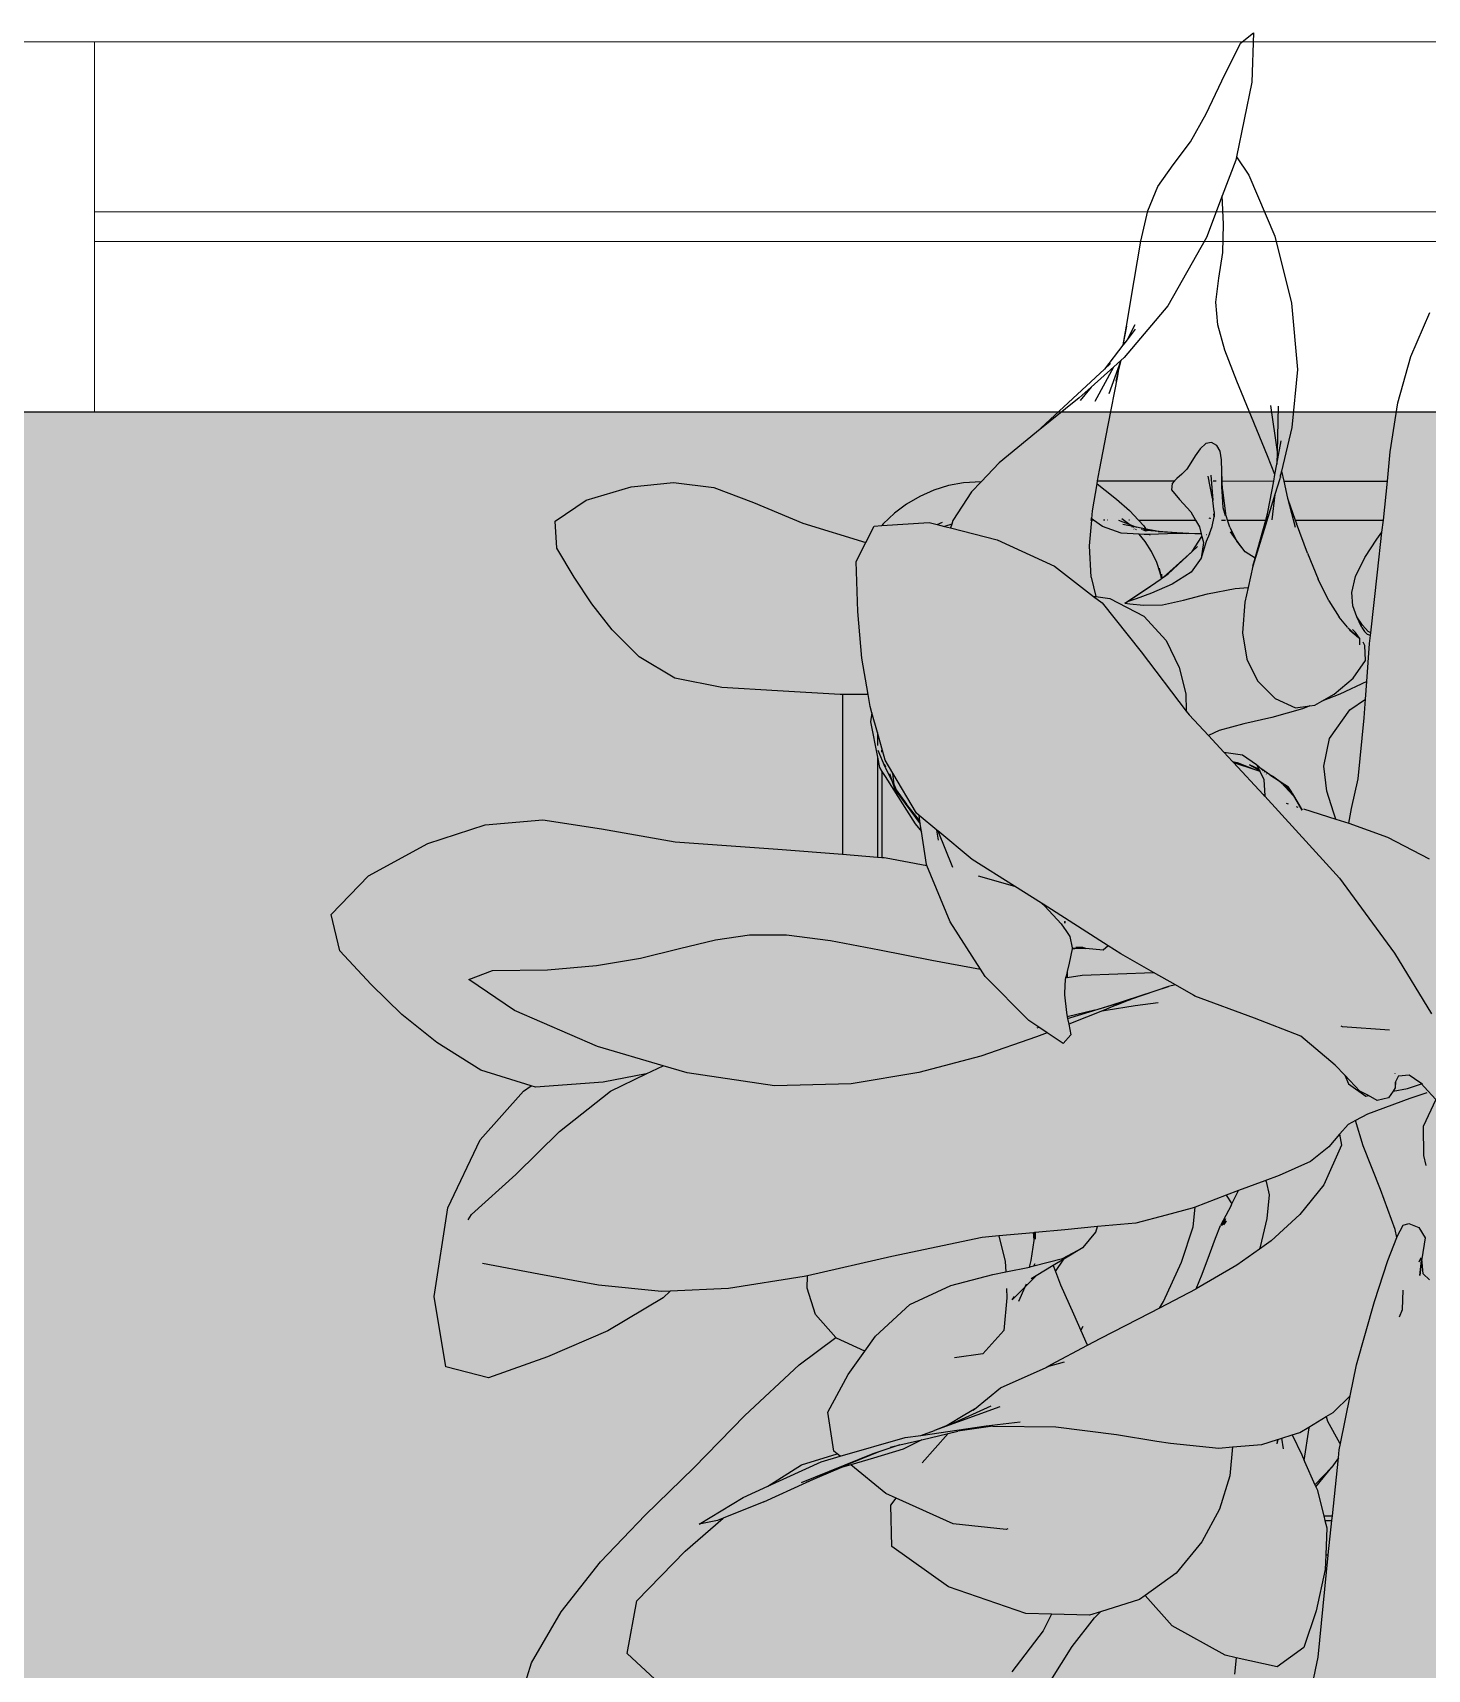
# Model space of a CAD drawing. Header units: millimetres. Extents: x -4865574 to 353735, y -2734656 to 279194.
# Drawn here: x -4826254 to -4825688, y -2666412 to -2665748 of the extents above; entities that cross this region are included whole.
import ezdxf

# ---------------------------------------------------------------- set-up
doc = ezdxf.new("R2010")
doc.units = ezdxf.units.MM
for name, color, linetype in [('+AT9 - Trees', 3, 'Continuous'), ('+AT9-Hardscape', 1, 'Continuous'), ('+AT9-Hatch', 8, 'Continuous')]:
    doc.layers.add(name, color=color, linetype=linetype)
for name, color, linetype, lineweight in [('CURTAIN-MULLION', 8, 'Continuous', 9), ('CURTAIN-MULLION-CUT', 6, 'Continuous', 9), ('CURTAINPANEL', 8, 'Continuous', 9), ('CURTAINPANEL-CUT', 6, 'Continuous', 9)]:
    doc.layers.add(name, color=color, linetype=linetype, lineweight=lineweight)

# ---------------------------------------------------------------- blocks, each defined once
blk = doc.blocks.new('System Panel - AM_12 mm Clear Glass-7864166-LEVEL 61 _BMU ACCESS_')
at = {"layer": 'CURTAINPANEL-CUT', "color": 8}
for p, q in [((575, 6), (-575, 6)), ((575, -6), (575, 6)), ((-575, -6), (575, -6))]:
    blk.add_line(p, q, dxfattribs=at)
blk = doc.blocks.new('Rectangular Mullion - 50 x 150 mm-6826923-LEVEL 61 _BMU ACCESS_')
at = {"layer": 'CURTAIN-MULLION'}
for p, q in [((-4825028.64, -2665752.1), (-4823878.64, -2665752.1)), ((-4823878.64, -2665902.1), (-4825028.64, -2665902.1))]:
    blk.add_line(p, q, dxfattribs=at)
blk = doc.blocks.new('Rectangular Mullion - 50 x 150 mm-7864162-LEVEL 61 _BMU ACCESS_')
at = {"layer": 'CURTAIN-MULLION-CUT', "color": 8}
for p, q in [((-25, 75), (25, 75)), ((-25, -75), (-25, 75)), ((25, 75), (25, -75)), ((25, -75), (-25, -75))]:
    blk.add_line(p, q, dxfattribs=at)
blk = doc.blocks.new('plant1')
at = {"layer": '+AT9 - Trees'}
for p, q in [((-75.86, 403.09), (-68.34, 418.36)), ((-68.34, 418.36), (-63.14, 422.54)), ((-63.14, 422.54), (-63.81, 402.54)), ((-82.3, 389.69), (-75.86, 403.09)), ((-63.81, 402.54), (-69.96, 372.17)), ((-88.58, 378.29), (-82.3, 389.69)), ((-95.61, 369.01), (-88.58, 378.29)), ((-69.96, 372.17), (-70.23, 370.81)), ((-69.96, 372.17), (-64.95, 364.76)), ((-101.87, 360.21), (-95.61, 369.01)), ((-70.23, 370.81), (-75.73, 356.41)), ((-105.87, 350.33), (-101.87, 360.21)), ((-64.95, 364.76), (-54.37, 340.11)), ((-75.73, 356.41), (-82.18, 339.53)), ((-75.25, 344.96), (-75.73, 356.41)), ((-108.72, 338.04), (-105.87, 350.33)), ((-82.18, 339.53), (-97.85, 311.87)), ((-75.52, 333.45), (-75.25, 344.96)), ((-54.37, 340.11), (-47.67, 312.86)), ((-111.5, 322.07), (-108.72, 338.04)), ((-77.12, 323.03), (-75.52, 333.45)), ((-114.53, 303.53), (-111.5, 322.07)), ((-78.34, 313.35), (-77.12, 323.03)), ((-77.5, 304.12), (-78.34, 313.35)), ((-47.67, 312.86), (-45.25, 286.03)), ((-97.85, 311.87), (-115.52, 290.88)), ((0.67, 291.3), (8.39, 309.16)), ((-114.53, 303.53), (-116.02, 295.82)), ((-115.88, 296), (-114.53, 303.53)), ((-111.13, 304.1), (-114.28, 298.08)), ((-111.01, 302.31), (-114.28, 298.08)), ((-74.65, 293.88), (-77.5, 304.12)), ((-116.02, 295.82), (-123.54, 286.07)), ((-115.88, 296), (-116.02, 295.82)), ((-115.21, 296.87), (-115.88, 296)), ((-114.28, 298.08), (-115.21, 296.87)), ((-115.17, 297.04), (-115.21, 296.87)), ((-69.86, 281.24), (-74.65, 293.88)), ((-151.07, 260.54), (-123.54, 286.07)), ((-119.75, 287.07), (-128.88, 278.83)), ((-127.29, 273.22), (-119.75, 287.07)), ((-123.54, 286.07), (-121.04, 288.39)), ((-116.91, 289.63), (-121.67, 276.18)), ((-116.91, 289.63), (-119.75, 287.07)), ((-117.47, 287.14), (-118.85, 281.23)), ((-118.14, 283.44), (-117.47, 287.14)), ((-116.91, 289.63), (-117.47, 287.14)), ((-115.52, 290.88), (-116.91, 289.63)), ((-45.25, 286.03), (-47.5, 262.53)), ((-4.58, 272.49), (0.67, 291.3)), ((-128.88, 278.83), (-133.74, 274.45)), ((-128.88, 278.83), (-133.3, 273.43)), ((-121.93, 263.45), (-118.14, 283.44)), ((-63.86, 266.74), (-69.86, 281.24)), ((-133.74, 274.45), (-151.07, 260.54)), ((-7.67, 252.66), (-4.58, 272.49)), ((-57.38, 250.93), (-63.86, 266.74)), ((-56.17, 271.37), (-53.52, 252.68)), ((-53.03, 271.19), (-53.52, 252.68)), ((-151.07, 260.54), (-166.11, 248.15)), ((-125.54, 245.13), (-121.93, 263.45)), ((-47.5, 262.53), (-51.72, 244.79)), ((-84.67, 253.89), (-86.72, 250.94)), ((-82.42, 256), (-84.67, 253.89)), ((-80.04, 256.35), (-82.42, 256)), ((-77.99, 255.22), (-80.04, 256.35)), ((-76.66, 252.86), (-77.99, 255.22)), ((-75.99, 249.33), (-76.66, 252.86)), ((-53.65, 247.62), (-51.91, 257.12)), ((-53.52, 252.68), (-53.65, 247.62)), ((-8.8, 240.78), (-7.67, 252.66)), ((-166.11, 248.15), (-173.45, 240.51)), ((-90.16, 245.57), (-92.09, 243.57)), ((-88.46, 248.1), (-90.16, 245.57)), ((-86.72, 250.94), (-88.46, 248.1)), ((-75.91, 244.67), (-75.99, 249.33)), ((-54.41, 243.47), (-57.38, 250.93)), ((-54.41, 243.47), (-53.65, 247.62)), ((-315.28, 238.49), (-298.13, 240.23)), ((-298.13, 240.23), (-281.78, 238.13)), ((-186.74, 238.91), (-192.67, 237.06)), ((-180.64, 240.04), (-186.74, 238.91)), ((-173.45, 240.51), (-180.64, 240.04)), ((-173.45, 240.51), (-177.45, 236.35)), ((-128.29, 228.74), (-126.46, 239.66)), ((-126.46, 239.66), (-126.27, 240.79)), ((-126.46, 239.66), (-123.25, 237.03)), ((-126.27, 240.79), (-125.54, 245.13)), ((-126.27, 240.79), (-95.09, 240.79)), ((-96.08, 239.81), (-96.28, 237.14)), ((-95.09, 240.79), (-96.08, 239.81)), ((-94.11, 241.76), (-95.09, 240.79)), ((-92.09, 243.57), (-94.11, 241.76)), ((-79.66, 233.65), (-81.48, 242.73)), ((-80.44, 243.1), (-79.55, 232.96)), ((-79.38, 240.79), (-78.25, 240.79)), ((-76.25, 240.79), (-75.87, 240.79)), ((-75.87, 240.79), (-75.91, 244.67)), ((-75.79, 240.79), (-75.91, 244.67)), ((-75.86, 238.36), (-75.87, 240.79)), ((-75.87, 240.79), (-75.79, 240.79)), ((-75.79, 240.79), (-54.9, 240.78)), ((-75.68, 237.06), (-75.79, 240.79)), ((-57.22, 228.14), (-54.9, 240.78)), ((-54.9, 240.78), (-54.41, 243.47)), ((-52.45, 241.7), (-54.41, 235.28)), ((-52.07, 243.32), (-52.45, 241.7)), ((-51.72, 244.79), (-52.07, 243.32)), ((-52.03, 242.18), (-52.07, 243.32)), ((-51.72, 244.79), (-50.83, 240.78)), ((-50.83, 240.78), (-49.29, 233.85)), ((-50.83, 240.78), (-8.8, 240.78)), ((-9.81, 230.23), (-8.8, 240.78)), ((-346.09, 224.54), (-333.63, 233.06)), ((-333.63, 233.06), (-315.28, 238.49)), ((-281.78, 238.13), (-265.78, 232.02)), ((-198.35, 234.54), (-203.69, 231.4)), ((-192.67, 237.06), (-198.35, 234.54)), ((-177.45, 236.35), (-184.95, 224.73)), ((-123.25, 237.03), (-118.57, 233.39)), ((-118.57, 233.39), (-113.28, 228.77)), ((-96.28, 237.14), (-93.03, 233.23)), ((-93.03, 233.23), (-88.55, 228.22)), ((-79.66, 233.65), (-79.63, 233.37)), ((-79.55, 232.96), (-79.63, 233.37)), ((-79.55, 232.96), (-79.56, 232.86)), ((-78.99, 228.24), (-79.56, 232.86)), ((-75.86, 238.36), (-75.55, 232.36)), ((-75.61, 234.54), (-75.86, 238.36)), ((-75.86, 238.36), (-75.68, 237.06)), ((-75.68, 237.06), (-74.44, 227.63)), ((-75.61, 234.54), (-75.68, 237.06)), ((-75.31, 229.87), (-75.61, 234.54)), ((-75.55, 232.36), (-75.61, 234.54)), ((-54.41, 235.28), (-58.18, 222.94)), ((-54.41, 235.28), (-55.59, 225.04)), ((-49.29, 233.85), (-49.19, 233.45)), ((-49.19, 233.45), (-46.17, 222.05)), ((-49.19, 233.45), (-46.17, 224.9)), ((-265.78, 232.02), (-245.71, 223.7)), ((-208.64, 227.68), (-213.16, 223.42)), ((-203.69, 231.4), (-208.64, 227.68)), ((-128.57, 225.39), (-129.01, 225.7)), ((-128.57, 225.39), (-128.29, 228.74)), ((-116.46, 225.65), (-113.17, 223.11)), ((-113.28, 228.77), (-109.64, 224.9)), ((-88.55, 228.22), (-86.6, 224.9)), ((-80.92, 225.52), (-80.81, 225.94)), ((-80.66, 225.73), (-80.69, 225.54)), ((-79.89, 222.37), (-79, 226.32)), ((-79.1, 227.52), (-79.11, 227.48)), ((-79, 226.32), (-79.11, 227.48)), ((-78.99, 228.24), (-79, 226.32)), ((-74.42, 226.71), (-75.31, 229.87)), ((-73.59, 224.9), (-74.44, 227.63)), ((-58.18, 222.94), (-57.22, 228.14)), ((-58.13, 224.9), (-57.22, 228.14)), ((-10.43, 224.9), (-9.81, 230.23)), ((-345.51, 213.56), (-346.09, 224.54)), ((-245.71, 223.7), (-220.24, 215.86)), ((-220.24, 215.86), (-216.87, 222.53)), ((-216.87, 222.53), (-213.74, 222.73)), ((-213.74, 222.73), (-194.56, 223.94)), ((-213.16, 223.42), (-213.74, 222.73)), ((-194.56, 223.94), (-191.25, 223.1)), ((-191.25, 223.1), (-189.14, 224.04)), ((-191.25, 223.1), (-188.36, 222.37)), ((-185.39, 223.26), (-188.36, 222.37)), ((-188.36, 222.37), (-185.84, 221.74)), ((-185.39, 223.26), (-185.84, 221.74)), ((-185.84, 221.74), (-166.97, 216.98)), ((-184.95, 224.73), (-185.39, 223.26)), ((-129.51, 214.51), (-128.62, 224.9)), ((-128.62, 224.9), (-129.1, 224.9)), ((-128.62, 224.9), (-128.57, 225.39)), ((-127.9, 224.9), (-128.62, 224.9)), ((-127.9, 224.9), (-128.57, 225.39)), ((-124.25, 222.3), (-127.9, 224.9)), ((-116.75, 219.66), (-124.25, 222.3)), ((-123.3, 224.9), (-123.89, 224.9)), ((-122.23, 224.9), (-122.45, 224.9)), ((-117.86, 224.93), (-113.17, 223.11)), ((-109.45, 219.17), (-116.75, 219.66)), ((-110.55, 222.08), (-116, 223.15)), ((-113.34, 224.9), (-113.59, 224.9)), ((-113.17, 223.11), (-110.55, 222.08)), ((-112.33, 222.18), (-112.41, 222.2)), ((-112.12, 222.05), (-112.33, 222.18)), ((-112.31, 222.09), (-112.33, 222.18)), ((-111.78, 222.03), (-111.65, 221.93)), ((-111.43, 221.23), (-111.58, 221.39)), ((-110.85, 221.31), (-110.91, 221.32)), ((-110.85, 221.31), (-110.68, 221.18)), ((-106.69, 221.32), (-110.55, 222.08)), ((-109.64, 224.9), (-86.6, 224.9)), ((-109.64, 224.9), (-107.53, 222.65)), ((-107.06, 216.32), (-109.45, 219.17)), ((-107.4, 219.03), (-109.45, 219.17)), ((-108.4, 221.13), (-108.53, 221.17)), ((-107.95, 221.02), (-108.11, 221.03)), ((-107.78, 221), (-107.95, 221.02)), ((-107.78, 221), (-106.67, 220.56)), ((-106.39, 220.85), (-107.78, 221)), ((-107.53, 222.65), (-106.69, 221.32)), ((-105.28, 219.1), (-107.4, 219.03)), ((-103, 220.6), (-106.69, 221.32)), ((-106.39, 220.85), (-106.17, 220.51)), ((-101.79, 220.36), (-106.39, 220.85)), ((-106.39, 220.85), (-103, 220.6)), ((-98, 219.34), (-105.28, 219.1)), ((-105.28, 219.1), (-105.07, 218.77)), ((-101.79, 220.36), (-103, 220.6)), ((-103, 220.6), (-96.57, 220.06)), ((-90.31, 219.54), (-101.79, 220.36)), ((-101.79, 220.36), (-96.57, 220.06)), ((-90.31, 219.54), (-98, 219.34)), ((-96.57, 220.06), (-84.44, 219.36)), ((-96.57, 220.06), (-90.31, 219.54)), ((-84.44, 219.36), (-90.31, 219.54)), ((-86.6, 224.9), (-85.02, 222.21)), ((-85.02, 222.21), (-84.25, 219.32)), ((-84.25, 219.32), (-84.44, 219.36)), ((-84.25, 219.32), (-83.99, 218.35)), ((-80.9, 219.35), (-82.27, 216.22)), ((-80.9, 219.35), (-79.89, 222.37)), ((-80.57, 225.6), (-80.58, 225.55)), ((-79.5, 224.9), (-79.41, 224.9)), ((-76.01, 224.9), (-74.39, 224.9)), ((-73.59, 224.9), (-58.13, 224.9)), ((-72.7, 222.03), (-73.59, 224.9)), ((-72.7, 222.03), (-70.37, 217.37)), ((-72.43, 220.21), (-72.43, 220.24)), ((-72.43, 220.21), (-69.88, 216.38)), ((-70.37, 217.37), (-72.43, 220.21)), ((-58.18, 222.94), (-63.33, 206.26)), ((-62.42, 209.52), (-58.13, 224.9)), ((-46.17, 224.9), (-10.43, 224.9)), ((-46.17, 224.9), (-45.69, 223.54)), ((-41.21, 211.5), (-45.69, 223.54)), ((-13.09, 217.26), (-11, 219.98)), ((-12.88, 203.87), (-11, 219.98)), ((-11, 219.98), (-10.43, 224.9)), ((-338.41, 201.82), (-345.51, 213.56)), ((-224.12, 208.16), (-220.24, 215.86)), ((-166.97, 216.98), (-143.77, 206.29)), ((-128.88, 201.85), (-129.51, 214.51)), ((-104.38, 212.25), (-107.06, 216.32)), ((-87.94, 212.25), (-83.99, 218.35)), ((-85.8, 214.25), (-87.94, 212.25)), ((-82.27, 216.22), (-84.23, 209.55)), ((-83.31, 215.8), (-84.23, 209.55)), ((-83.99, 218.35), (-83.31, 215.8)), ((-82.16, 218.9), (-82.22, 218.91)), ((-67.86, 213.88), (-70.37, 217.37)), ((-70.37, 217.37), (-69.88, 216.38)), ((-67.86, 213.88), (-69.88, 216.38)), ((-66.43, 212.1), (-67.86, 213.88)), ((-17.89, 209.82), (-13.09, 217.26)), ((-223.41, 187.94), (-224.12, 208.16)), ((-143.77, 206.29), (-127.97, 194.02)), ((-102.26, 207.76), (-104.38, 212.25)), ((-100.98, 203.55), (-102.26, 207.76)), ((-88, 212.17), (-99.56, 201.78)), ((-97.63, 203.09), (-88, 212.17)), ((-84.23, 209.55), (-88.31, 203.84)), ((-87.98, 212.2), (-88, 212.17)), ((-87.94, 212.25), (-87.98, 212.2)), ((-62.42, 209.52), (-66.43, 212.1)), ((-63.33, 206.26), (-65.29, 197.58)), ((-63.33, 206.26), (-62.42, 209.52)), ((-41.21, 211.5), (-36.83, 200.93)), ((-21.73, 202.11), (-17.89, 209.82)), ((-331.34, 190.96), (-338.41, 201.82)), ((-128.88, 201.85), (-126.99, 193.9)), ((-104.84, 198.18), (-100.51, 201.13)), ((-101.35, 205.49), (-101.3, 205.36)), ((-101.3, 205.36), (-100.8, 202.94)), ((-101.3, 205.36), (-100.98, 203.55)), ((-100.8, 202.94), (-100.98, 203.55)), ((-100.98, 203.55), (-100.51, 201.13)), ((-100.51, 201.13), (-100.2, 201.34)), ((-100.38, 203.04), (-100.2, 201.34)), ((-100.2, 201.34), (-99.56, 201.78)), ((-99.56, 201.78), (-97.63, 203.09)), ((-88.31, 203.84), (-96.06, 199)), ((-32.51, 192.2), (-36.83, 200.93)), ((-23.2, 195.62), (-21.73, 202.11)), ((-15.57, 179.18), (-12.88, 203.87)), ((-127.97, 194.02), (-126.99, 193.9)), ((-127.97, 194.02), (-124.49, 191.33)), ((-126.99, 193.9), (-121.25, 193.17)), ((-121.25, 193.17), (-107.5, 185.93)), ((-115.25, 191.22), (-104.84, 198.18)), ((-114.27, 191.75), (-104.84, 198.18)), ((-110.62, 193), (-114.27, 191.75)), ((-104.49, 195.3), (-110.62, 193)), ((-96.06, 199), (-104.49, 195.3)), ((-100.02, 190.58), (-91.44, 192.46)), ((-91.44, 192.46), (-81.67, 194.98)), ((-81.67, 194.98), (-70.46, 197.14)), ((-70.46, 197.14), (-65.29, 197.58)), ((-65.29, 197.58), (-66.61, 191.72)), ((-22.85, 190.22), (-23.2, 195.62)), ((-323.01, 180.39), (-331.34, 190.96)), ((-221.86, 168.9), (-223.41, 187.94)), ((-124.49, 191.33), (-108.67, 171.58)), ((-114.27, 191.75), (-115.25, 191.22)), ((-115.25, 191.22), (-113.19, 190.92)), ((-113.19, 190.92), (-107.69, 190.38)), ((-107.69, 190.38), (-100.02, 190.58)), ((-107.5, 185.93), (-98.5, 176.11)), ((-66.61, 191.72), (-67.57, 179.2)), ((-32.51, 192.2), (-28.32, 185.54)), ((-21.24, 185.76), (-22.85, 190.22)), ((-312.14, 169.48), (-323.01, 180.39)), ((-67.57, 179.2), (-65.83, 168.55)), ((-25.01, 181.46), (-28.32, 185.54)), ((-25.01, 181.46), (-24.8, 181.27)), ((-24.5, 180.88), (-24.8, 181.27)), ((-20.54, 177.4), (-24.8, 181.27)), ((-24.5, 180.88), (-24.03, 180.33)), ((-24.03, 180.33), (-20.54, 177.4)), ((-22.89, 180.6), (-21.73, 179.35)), ((-20.57, 177.61), (-21.73, 179.35)), ((-20.27, 183.66), (-21.24, 185.76)), ((-18.95, 182.28), (-21.24, 185.76)), ((-19.2, 181.35), (-20.27, 183.66)), ((-19.2, 181.35), (-18.05, 179.8)), ((-16.57, 179.8), (-18.95, 182.28)), ((-16.82, 178.59), (-18.05, 179.8)), ((-15.57, 179.18), (-16.57, 179.8)), ((-15.69, 178.16), (-15.57, 179.18)), ((-98.5, 176.11), (-93.17, 165.14)), ((-20.57, 177.61), (-21.73, 178.98)), ((-20.15, 177.05), (-20.57, 177.61)), ((-20.54, 177.4), (-20.57, 177.61)), ((-20.15, 177.05), (-20.54, 177.4)), ((-20.15, 177.05), (-20.09, 174.35)), ((-17.91, 174.04), (-18.67, 175.4)), ((-17.7, 168.02), (-17.91, 174.04)), ((-17.17, 159.51), (-16.04, 174.9)), ((-15.69, 178.16), (-16.82, 178.59)), ((-16.04, 174.9), (-15.69, 178.16)), ((-297.67, 160.85), (-312.14, 169.48)), ((-219.33, 154.2), (-221.86, 168.9)), ((-108.67, 171.58), (-90.34, 147.52)), ((-65.83, 168.55), (-61.41, 159.71)), ((-22.72, 160.88), (-17.7, 168.02)), ((-278.62, 157.08), (-297.67, 160.85)), ((-93.17, 165.14), (-90.47, 154.43)), ((-61.41, 159.71), (-54.33, 152.62)), ((-30.41, 154.37), (-22.72, 160.88)), ((-17.17, 159.51), (-28.12, 154.31)), ((-17.7, 152.34), (-17.17, 159.51)), ((-255.98, 155.69), (-278.62, 157.08)), ((-230.65, 154.26), (-255.98, 155.69)), ((-229.64, 154.26), (-230.65, 154.26)), ((-219.33, 154.2), (-229.64, 154.26)), ((-229.64, 154.26), (-229.62, 89.43)), ((-218.49, 149.36), (-219.33, 154.2)), ((-90.47, 154.43), (-90.34, 147.52)), ((-54.33, 152.62), (-46.1, 148.85)), ((-35.41, 151.5), (-30.41, 154.37)), ((-28.12, 154.31), (-35.41, 151.5)), ((-217.78, 146.83), (-218.49, 149.36)), ((-217.78, 146.83), (-218.36, 143.09)), ((-215.52, 138.87), (-217.78, 146.83)), ((-90.34, 147.52), (-89.18, 146)), ((-89.18, 146), (-81.38, 137.61)), ((-43.25, 148.47), (-55.7, 144.87)), ((-46.1, 148.85), (-40.22, 149.64)), ((-40.22, 149.64), (-43.25, 148.47)), ((-40.22, 149.64), (-38.17, 149.91)), ((-38.17, 149.91), (-35.41, 151.5)), ((-32.22, 136.37), (-24.07, 147.94)), ((-24.07, 147.94), (-17.7, 152.34)), ((-18.26, 144.74), (-17.7, 152.34)), ((-218.36, 143.09), (-215.51, 128.75)), ((-77.02, 139.62), (-81.38, 137.61)), ((-67.05, 142.28), (-77.02, 139.62)), ((-55.7, 144.87), (-67.05, 142.28)), ((-20.64, 120.04), (-18.26, 144.74)), ((-215.52, 138.87), (-215.52, 133.54)), ((-212.33, 127.58), (-215.52, 138.87)), ((-81.38, 137.61), (-75.07, 130.82)), ((-34.6, 125.13), (-32.22, 136.37)), ((-215.51, 128.75), (-214.7, 124.63)), ((-215.51, 128.75), (-215.51, 88.31)), ((-212.41, 124.73), (-215.17, 131.48)), ((-213.69, 130.9), (-213.69, 131.65)), ((-209.25, 122.35), (-212.33, 127.58)), ((-75.07, 130.82), (-67.59, 129.76)), ((-75.07, 130.82), (-71.53, 127.01)), ((-71.53, 127.01), (-69.75, 126.69)), ((-71.53, 127.01), (-71.18, 126.63)), ((-71.18, 126.63), (-62.53, 123.87)), ((-71.18, 126.63), (-59.14, 113.67)), ((-69.75, 126.69), (-62.53, 123.87)), ((-67.59, 129.76), (-61.84, 125.83)), ((-214.7, 124.63), (-213.68, 123.03)), ((-213.68, 123.03), (-212.38, 120.98)), ((-213.68, 123.03), (-213.68, 88.16)), ((-212.11, 124.79), (-212.68, 126.03)), ((-212.41, 124.73), (-209.58, 118.98)), ((-212.38, 120.98), (-200.2, 101.81)), ((-210.65, 122.24), (-209.58, 118.98)), ((-199.69, 106.06), (-209.25, 122.35)), ((-208.72, 117.54), (-209.25, 122.35)), ((-60.89, 123.88), (-64.7, 125.77)), ((-64.7, 125.77), (-60.74, 123.57)), ((-62.53, 123.87), (-60.51, 123.08)), ((-61.84, 125.83), (-59.76, 123.91)), ((-61.84, 125.83), (-60.89, 123.88)), ((-60.89, 123.88), (-60.74, 123.57)), ((-60.74, 123.57), (-60.51, 123.08)), ((-60.51, 123.08), (-58.9, 119.77)), ((-56.42, 121.66), (-59.76, 123.91)), ((-59.43, 123.48), (-59.16, 123.31)), ((-59.43, 123.48), (-59.18, 123.33)), ((-58.9, 119.77), (-58.53, 113.12)), ((-58.59, 122.74), (-58.74, 122.81)), ((-57.89, 121.99), (-57.79, 121.93)), ((-54.83, 120.87), (-56.42, 121.66)), ((-56.42, 121.66), (-52.32, 118.9)), ((-54.83, 120.87), (-52.32, 118.9)), ((-33.38, 114.98), (-34.6, 125.13)), ((-23.36, 108.03), (-20.64, 120.04)), ((-209.58, 118.98), (-208.52, 115.75)), ((-208.72, 117.54), (-207.92, 115.6)), ((-208.67, 117.13), (-208.72, 117.54)), ((-208.67, 117.13), (-207.92, 115.6)), ((-208.52, 115.75), (-208.67, 117.13)), ((-208.52, 115.75), (-198.14, 101.76)), ((-203.77, 109.79), (-208.52, 115.75)), ((-207.92, 115.6), (-203.77, 109.79)), ((-59.14, 113.67), (-58.7, 113.19)), ((-58.7, 113.19), (-58.53, 113.12)), ((-58.7, 113.19), (-58.53, 113.01)), ((-58.53, 113.12), (-58.53, 113.01)), ((-58.53, 113.01), (-33.66, 85.72)), ((-52.32, 118.9), (-52.28, 118.85)), ((-48.84, 116.6), (-52.28, 118.85)), ((-52.28, 118.85), (-51.93, 118.49)), ((-51.93, 118.49), (-47.81, 115.09)), ((-51.93, 118.49), (-47.02, 113.31)), ((-47.81, 115.09), (-48.84, 116.6)), ((-43.41, 107.29), (-47.81, 115.09)), ((-47.32, 113.99), (-43.41, 107.29)), ((-30.62, 106.48), (-33.38, 114.98)), ((-198.32, 102.97), (-203.77, 109.79)), ((-49.85, 110.16), (-49, 109.88)), ((-45.79, 108.8), (-45.14, 108.59)), ((-42.77, 107.8), (-29.7, 103.73)), ((-29.7, 103.73), (-30.62, 106.48)), ((-24.47, 102.02), (-23.36, 108.03)), ((-397.82, 93.83), (-374.46, 101.43)), ((-374.46, 101.43), (-351.19, 103.42)), ((-351.19, 103.42), (-327.41, 99.79)), ((-327.41, 99.79), (-297.49, 94.51)), ((-200.2, 101.81), (-197.66, 98.64)), ((-198.66, 105.21), (-199.69, 106.06)), ((-198.32, 102.97), (-198.66, 105.21)), ((-191.44, 99.24), (-198.66, 105.21)), ((-198.14, 101.76), (-198.32, 102.97)), ((-197.66, 98.64), (-198.14, 101.76)), ((-29.7, 103.73), (-26.15, 102.63)), ((-26.15, 102.63), (-24.47, 102.02)), ((-24.47, 102.02), (-8.73, 96.35)), ((-421.87, 80.67), (-397.82, 93.83)), ((-297.49, 94.51), (-255.94, 91.52)), ((-195.63, 85.32), (-197.66, 98.64)), ((-190.75, 95.21), (-191.44, 99.24)), ((-191.09, 98.95), (-191.44, 99.24)), ((-191.09, 98.95), (-185.05, 84.23)), ((-177.1, 87.38), (-191.09, 98.95)), ((-8.73, 96.35), (8.14, 87.58)), ((-255.94, 91.52), (-229.62, 89.43)), ((-229.62, 89.43), (-215.51, 88.31)), ((-215.51, 88.31), (-213.68, 88.16)), ((-213.68, 88.16), (-212.84, 88.1)), ((-212.84, 88.1), (-212.01, 87.94)), ((-212.01, 87.94), (-195.44, 84.84)), ((-160.02, 76.57), (-177.1, 87.38)), ((-436.98, 65.08), (-421.87, 80.67)), ((-195.44, 84.84), (-195.63, 85.32)), ((-186.1, 61.98), (-195.44, 84.84)), ((-174.72, 80.67), (-160.02, 76.57)), ((-33.66, 85.72), (-28.25, 79.78)), ((-28.25, 79.78), (-5.92, 49.32)), ((-148.99, 69.6), (-160.02, 76.57)), ((-148.99, 69.6), (-147.73, 68.34)), ((-148.33, 69.18), (-148.99, 69.6)), ((-121.95, 52.3), (-148.33, 69.18)), ((-147.73, 68.34), (-141.1, 61.3)), ((-433.45, 50.3), (-436.98, 65.08)), ((-173.73, 42.9), (-186.1, 61.98)), ((-141.1, 61.3), (-139.79, 59.44)), ((-139.55, 61.44), (-139.57, 62.24)), ((-139.54, 62.25), (-139.51, 61.44)), ((-295.78, 51.24), (-281.19, 54.76)), ((-281.19, 54.76), (-267.31, 56.75)), ((-267.31, 56.75), (-252.32, 56.75)), ((-252.32, 56.75), (-234.52, 54.45)), ((-234.52, 54.45), (-214.64, 50.75)), ((-139.79, 59.44), (-139.8, 59.4)), ((-139.8, 59.4), (-139.45, 58.89)), ((-139.45, 58.89), (-139.46, 59.32)), ((-139.45, 58.89), (-137.55, 56.13)), ((-137.55, 56.13), (-136.63, 51.48)), ((-420.74, 36.68), (-433.45, 50.3)), ((-329.36, 44.39), (-311.62, 47.38)), ((-311.62, 47.38), (-295.78, 51.24)), ((-214.64, 50.75), (-193.41, 46.45)), ((-136.65, 51.07), (-137.78, 45.31)), ((-136.65, 51.07), (-134.46, 51.4)), ((-136.6, 51.32), (-136.65, 51.07)), ((-136.63, 51.48), (-134.46, 51.4)), ((-136.63, 51.48), (-136.6, 51.32)), ((-134.38, 51.61), (-135.07, 51.6)), ((-134.46, 51.4), (-132.41, 51.71)), ((-134.46, 51.4), (-131.08, 51.28)), ((-132.41, 51.71), (-134.38, 51.61)), ((-131.08, 51.28), (-132.33, 51.7)), ((-124.04, 50.62), (-131.08, 51.28)), ((-121.95, 52.3), (-124.04, 50.62)), ((-116.81, 49.01), (-121.95, 52.3)), ((-103.63, 41.51), (-116.81, 49.01)), ((-5.92, 49.32), (9.01, 24.7)), ((-381.1, 38.67), (-371.51, 42.35)), ((-371.51, 42.35), (-349.24, 42.57)), ((-349.24, 42.57), (-329.36, 44.39)), ((-193.41, 46.45), (-173.73, 42.9)), ((-171.79, 39.91), (-173.73, 42.9)), ((-154.2, 22.08), (-171.79, 39.91)), ((-139.08, 40.07), (-139.27, 39.33)), ((-138.63, 41.87), (-139.08, 40.07)), ((-139.08, 40.07), (-138.66, 39.54)), ((-138.63, 41.87), (-138.66, 39.54)), ((-137.78, 45.31), (-138.63, 41.87)), ((-138.58, 39.44), (-132.58, 40.37)), ((-132.58, 40.37), (-103.63, 41.51)), ((-94.74, 36.45), (-103.63, 41.51)), ((-408.32, 24.51), (-420.74, 36.68)), ((-362.68, 26.16), (-381.1, 38.67)), ((-139.4, 38.78), (-139.71, 33.13)), ((-139.27, 39.33), (-139.4, 38.78)), ((-139.27, 39.33), (-138.66, 39.43)), ((-138.66, 39.54), (-138.58, 39.44)), ((-138.66, 39.54), (-138.66, 39.43)), ((-138.66, 39.43), (-138.58, 39.44)), ((-120.84, 28.31), (-97.55, 35.81)), ((-97.55, 35.81), (-112.98, 30.54)), ((-94.74, 36.45), (-97.55, 35.81)), ((-87.43, 32.29), (-94.74, 36.45)), ((-139.71, 33.13), (-139.74, 32.42)), ((-139.74, 32.42), (-138.94, 25.25)), ((-127.41, 26.2), (-112.98, 30.54)), ((-127.41, 26.2), (-120.84, 28.31)), ((-119.1, 28.08), (-124.34, 25.97)), ((-122.75, 26.26), (-111, 28.08)), ((-118.69, 28.24), (-119.1, 28.08)), ((-118.61, 28.26), (-118.69, 28.24)), ((-112.98, 30.54), (-118.61, 28.26)), ((-111, 28.08), (-101.7, 29.31)), ((-86.81, 31.93), (-87.43, 32.29)), ((-62.67, 22.95), (-86.81, 31.93)), ((-394.17, 13.13), (-408.32, 24.51)), ((-329.04, 11.55), (-362.68, 26.16)), ((-150.09, 19.33), (-154.2, 22.08)), ((-138.94, 25.25), (-138.61, 23.57)), ((-127.41, 26.2), (-138.61, 23.57)), ((-138.61, 23.57), (-138.46, 22.84)), ((-138.46, 22.84), (-128.25, 25.93)), ((-138.46, 22.84), (-137.99, 20.52)), ((-130.82, 23.36), (-137.99, 20.52)), ((-137.99, 20.52), (-137.14, 16.27)), ((-124.34, 25.97), (-130.82, 23.36)), ((-128.25, 25.93), (-127.41, 26.2)), ((-124.34, 25.97), (-122.75, 26.26)), ((-43.93, 15.69), (-62.67, 22.95)), ((-151.07, 15.35), (-173.67, 7.6)), ((-146.71, 17.07), (-151.07, 15.35)), ((-150.74, 19.13), (-150.09, 19.33)), ((-146.71, 17.07), (-150.09, 19.33)), ((-140.25, 12.75), (-146.71, 17.07)), ((-137.14, 16.27), (-140.25, 12.75)), ((-29.98, 3.98), (-43.93, 15.69)), ((-27.02, 19.51), (-27.57, 19.7)), ((-7.89, 18.1), (-27.02, 19.51)), ((-376.33, 1.85), (-394.17, 13.13)), ((-302.33, 3.7), (-329.04, 11.55)), ((-173.67, 7.6), (-198.68, 0.95)), ((-355.83, -4.41), (-376.33, 1.85)), ((-309.3, 0.35), (-326.69, -3.03)), ((-323.77, -6.61), (-309.3, 0.35)), ((-309.3, 0.35), (-302.33, 3.7)), ((-292.6, 0.84), (-302.33, 3.7)), ((-257.18, -4.47), (-292.6, 0.84)), ((-198.68, 0.95), (-226.22, -3.7)), ((-26.02, -0.17), (-29.98, 3.98)), ((-5.79, 0.74), (-5.78, 0.56)), ((-4.31, -0.41), (0, 0)), ((0, 0), (4.32, -2.91)), ((-376.52, -26.41), (-359.02, -6.59)), ((-359.02, -6.59), (-355.83, -4.41)), ((-354.08, -4.95), (-355.83, -4.41)), ((-326.69, -3.03), (-354.08, -4.95)), ((-344.34, -22.94), (-323.77, -6.61)), ((-226.22, -3.7), (-257.18, -4.47)), ((-26.02, -0.17), (-24.54, -3.63)), ((-19.93, -6.55), (-26.02, -0.17)), ((-24.54, -3.63), (-17.5, -8.62)), ((-16.51, -8.43), (-19.93, -6.55)), ((-6.48, -6.56), (-8.4, -9.36)), ((-5.59, -5.25), (-6.48, -6.56)), ((-6.48, -6.56), (-0.63, -5.47)), ((-5.67, -2.9), (-5.59, -5.25)), ((-5.52, -2.8), (-5.59, -5.25)), ((-4.31, -0.41), (-5.52, -2.8)), ((-0.63, -5.47), (5.04, -3.59)), ((4.32, -2.91), (5.04, -3.59)), ((4.32, -2.91), (4.6, -3.1)), ((4.6, -3.1), (5.43, -3.66)), ((5.04, -3.59), (4.6, -3.1)), ((5.04, -3.59), (6.16, -4.83)), ((10.87, -10.06), (6.16, -4.83)), ((-17.5, -8.62), (-16.51, -8.43)), ((0.31, -9.63), (-16.81, -15.9)), ((-12.96, -10.38), (-16.51, -8.43)), ((-8.4, -9.36), (-12.96, -10.38)), ((7.2, -7.26), (0.31, -9.63)), ((10.87, -10.06), (5.75, -20.98)), ((-21.7, -18.49), (-24.74, -20.1)), ((-16.81, -15.9), (-21.7, -18.49)), ((-18.58, -28.77), (-21.7, -18.49)), ((-389.7, -53.98), (-376.52, -26.41)), ((-362.06, -40.4), (-344.34, -22.94)), ((-28.27, -24.02), (-32.55, -29.15)), ((-28.15, -23.87), (-28.27, -24.02)), ((-28.27, -24.02), (-27.4, -28.53)), ((-24.74, -20.1), (-28.15, -23.87)), ((5.75, -20.98), (5.84, -32.72)), ((-32.55, -29.15), (-40.02, -35.07)), ((-27.4, -28.53), (-34.53, -44.65)), ((-11.66, -46.55), (-18.58, -28.77)), ((5.84, -32.72), (6.73, -36.71)), ((-40.02, -35.07), (-52.69, -40.79)), ((-380.09, -56.6), (-362.06, -40.4)), ((-58.5, -42.96), (-69.12, -46.92)), ((-52.69, -40.79), (-58.5, -42.96)), ((-57.82, -43.22), (-58.5, -42.96)), ((-56.53, -48.67), (-57.82, -43.22)), ((-34.53, -44.65), (-44.24, -56.58)), ((-74.17, -48.84), (-86.67, -53.62)), ((-72.15, -53.01), (-76.47, -61.13)), ((-69.2, -46.95), (-74.17, -48.84)), ((-74.17, -48.84), (-71.82, -52.35)), ((-72.15, -53.01), (-71.82, -52.35)), ((-71.82, -52.35), (-69.2, -46.95)), ((-69.12, -46.92), (-69.2, -46.95)), ((-57.48, -58.3), (-56.53, -48.67)), ((-5.68, -62.68), (-11.66, -46.55)), ((-395.23, -89.93), (-389.7, -53.98)), ((-381.44, -58.73), (-380.09, -56.6)), ((-98.45, -56.87), (-110.74, -60.12)), ((-87.88, -54.08), (-98.45, -56.87)), ((-86.67, -53.62), (-87.88, -54.08)), ((-87.6, -61.61), (-86.67, -53.62)), ((-75.78, -60.92), (-74.13, -59.15)), ((-74.47, -58.42), (-75.67, -60.67)), ((-74.49, -58.44), (-75.67, -60.67)), ((-75.67, -60.67), (-74.13, -59.15)), ((-74.15, -59.24), (-74.58, -59.85)), ((-74.23, -59.54), (-74.58, -59.85)), ((-60.31, -69.76), (-57.48, -58.3)), ((-44.24, -56.58), (-55.91, -67.27)), ((-173.03, -65.95), (-209.65, -73.59)), ((-166.33, -65.31), (-173.03, -65.95)), ((-152.28, -63.99), (-166.33, -65.31)), ((-166.33, -65.31), (-163.7, -75.73)), ((-151.86, -63.95), (-152.28, -63.99)), ((-152.15, -65.17), (-152.28, -63.99)), ((-152.04, -67.2), (-152.15, -65.17)), ((-152.04, -67.2), (-151.86, -63.95)), ((-151.63, -63.93), (-151.86, -63.95)), ((-151.63, -63.93), (-151.65, -66.69)), ((-139.54, -62.78), (-151.63, -63.93)), ((-126.26, -61.55), (-139.54, -62.78)), ((-132.12, -69.95), (-126.99, -63.76)), ((-126.99, -63.76), (-126.26, -61.55)), ((-110.74, -60.12), (-126.26, -61.55)), ((-92.27, -75.91), (-87.6, -61.61)), ((-80.9, -72.8), (-78.54, -66.16)), ((-78.54, -66.16), (-76.47, -61.13)), ((-75.99, -60.99), (-75.77, -60.77)), ((-75.81, -60.93), (-75.87, -60.95)), ((-75.77, -60.77), (-75.81, -60.93)), ((-75.81, -60.93), (-75.78, -60.92)), ((-74.58, -59.85), (-75.78, -60.92)), ((-75.77, -60.77), (-75.67, -60.67)), ((-74.58, -59.85), (-75.21, -60.76)), ((-8.59, -75.25), (-4.98, -65.91)), ((-4.98, -65.91), (-5.68, -62.68)), ((-4.98, -65.91), (-4.82, -65.49)), ((-4.82, -65.49), (-2.47, -60.95)), ((-2.47, -60.95), (-0.07, -60.23)), ((-0.07, -60.23), (3.88, -61.86)), ((3.88, -61.86), (6.57, -66.11)), ((6.57, -66.11), (5.15, -74.6)), ((-153.24, -75.27), (-152.04, -67.2)), ((-140.57, -74.52), (-132.12, -69.95)), ((-132.12, -69.95), (-140, -74.7)), ((-83.85, -80.78), (-80.9, -72.8)), ((-60.66, -70.65), (-69.87, -77.19)), ((-55.91, -67.27), (-60.66, -70.65)), ((-60.66, -70.65), (-60.31, -69.76)), ((-352.71, -80.85), (-375.54, -76.54)), ((-209.65, -73.59), (-243.9, -81.48)), ((-163.7, -75.73), (-163.52, -79.9)), ((-163.52, -79.9), (-153.89, -77.91)), ((-153.89, -77.91), (-153.24, -75.27)), ((-153.89, -77.91), (-153.17, -77.77)), ((-153.17, -77.77), (-152.12, -77.49)), ((-152.12, -77.49), (-140.57, -74.52)), ((-152.12, -77.49), (-151.57, -76.46)), ((-144.28, -77.29), (-151.15, -81.43)), ((-140, -74.7), (-144.28, -77.29)), ((-144.28, -77.29), (-143.34, -79.77)), ((-143.34, -79.77), (-140, -74.7)), ((-99.56, -91.9), (-92.27, -75.91)), ((-69.87, -77.19), (-86.32, -86.76)), ((-13.97, -91.94), (-8.59, -75.25)), ((4.78, -74.18), (3.94, -75.91)), ((4.38, -81.37), (5.04, -75.26)), ((4.84, -76.47), (4.38, -81.37)), ((4.84, -76.47), (5.1, -74.4)), ((5.04, -75.26), (4.84, -76.47)), ((5.15, -74.65), (5.04, -75.26)), ((5.15, -74.6), (5.14, -74.42)), ((5.15, -74.65), (5.15, -74.6)), ((5.75, -80.69), (5.15, -74.65)), ((-328.55, -85.31), (-352.71, -80.85)), ((-303.04, -87.89), (-328.55, -85.31)), ((-245.28, -81.8), (-275.88, -86.65)), ((-243.9, -81.48), (-245.28, -81.8)), ((-244.04, -86.51), (-243.9, -81.48)), ((-202.39, -93.09), (-185.8, -85.41)), ((-185.8, -85.41), (-168.68, -80.96)), ((-168.68, -80.96), (-163.52, -79.9)), ((-160.92, -91.19), (-155.64, -85.92)), ((-158.16, -91.77), (-155.64, -85.92)), ((-155.64, -85.92), (-151.15, -81.43)), ((-155.64, -85.92), (-155.11, -84.7)), ((-151.15, -81.43), (-153.26, -82.71)), ((-143.34, -79.77), (-141.31, -85.16)), ((-141.31, -85.16), (-136.03, -96.87)), ((-86.32, -86.76), (-83.85, -80.78)), ((8.21, -83.12), (5.75, -80.69)), ((-390.53, -118.33), (-395.23, -89.93)), ((-302.32, -90.42), (-324.78, -103.79)), ((-299.51, -87.73), (-303.04, -87.89)), ((-299.51, -87.73), (-302.32, -90.42)), ((-275.88, -86.65), (-299.51, -87.73)), ((-240.6, -97.17), (-244.04, -86.51)), ((-163.07, -90.42), (-164.27, -103.71)), ((-163.23, -86.64), (-163.07, -90.42)), ((-162.7, -88.43), (-162.65, -88.45)), ((-160.92, -91.19), (-159.94, -89.87)), ((-86.43, -86.83), (-101.14, -94.55)), ((-101.14, -94.55), (-99.56, -91.9)), ((-86.32, -86.76), (-86.43, -86.83)), ((-21.29, -117.61), (-13.97, -91.94)), ((-2.69, -95.14), (-2.43, -87.34)), ((-232.42, -106.45), (-240.6, -97.17)), ((-216.27, -106.01), (-202.39, -93.09)), ((-136.03, -96.87), (-133.11, -103.61)), ((-105.05, -96.6), (-125.16, -106.95)), ((-101.14, -94.55), (-105.05, -96.6)), ((-3.86, -98.11), (-2.69, -95.14)), ((-324.78, -103.79), (-349.31, -114.34)), ((-220.64, -112.08), (-216.27, -106.01)), ((-164.27, -103.71), (-172.76, -113.15)), ((-133.11, -103.61), (-132.08, -101.89)), ((-133.11, -103.61), (-130.7, -109.16)), ((-247.26, -117.55), (-232.42, -106.45)), ((-232.11, -106.81), (-232.42, -106.45)), ((-220.64, -112.08), (-232.11, -106.81)), ((-227.39, -121.48), (-220.64, -112.08)), ((-130.5, -109.77), (-145.24, -117.56)), ((-130.7, -109.16), (-130.5, -109.77)), ((-125.16, -106.95), (-130.5, -109.77)), ((-373.19, -122.84), (-390.53, -118.33)), ((-349.31, -114.34), (-373.19, -122.84)), ((-269.22, -138.18), (-247.26, -117.55)), ((-172.76, -113.15), (-184.25, -114.8)), ((-165.57, -126.85), (-147.1, -118.62)), ((-145.24, -117.56), (-147.1, -118.62)), ((-147.1, -118.62), (-146.06, -118.15)), ((-146.06, -118.15), (-139.7, -116.42)), ((-23.86, -130.15), (-21.29, -117.61)), ((-235.64, -136.71), (-227.39, -121.48)), ((-176.22, -135.55), (-165.57, -126.85)), ((-30.79, -136.84), (-23.86, -130.15)), ((-27.8, -149.43), (-23.86, -130.15)), ((-289.91, -159.35), (-269.22, -138.18)), ((-233.13, -152.58), (-235.64, -136.71)), ((-165.86, -134.57), (-192.41, -144.18)), ((-180.05, -137.83), (-187.31, -142.21)), ((-169.57, -134.31), (-184.42, -141.1)), ((-176.22, -135.55), (-180.05, -137.83)), ((-176.79, -136.01), (-176.22, -135.55)), ((-40.63, -142.79), (-33.59, -138.54)), ((-33.59, -138.54), (-30.79, -136.84)), ((-33.59, -138.54), (-33.03, -140.46)), ((-197.95, -146.19), (-171.39, -142.35)), ((-197.95, -146.19), (-192.41, -144.18)), ((-197.5, -147.95), (-186.81, -145.43)), ((-197.32, -157.3), (-186.81, -145.43)), ((-187.31, -142.21), (-192.41, -144.18)), ((-184.42, -141.1), (-187.31, -142.21)), ((-186.81, -145.43), (-182.91, -144.51)), ((-168.77, -142.38), (-182.91, -144.51)), ((-171.39, -142.35), (-157.65, -140.71)), ((-171.39, -142.35), (-168.77, -142.38)), ((-168.77, -142.38), (-143.22, -142.73)), ((-143.22, -142.73), (-118.68, -145.84)), ((-118.68, -145.84), (-102.2, -148.48)), ((-47.43, -146.01), (-44.32, -145.02)), ((-44.32, -145.02), (-40.63, -142.79)), ((-42.53, -156.33), (-40.58, -143.1)), ((-40.58, -143.1), (-40.63, -142.79)), ((-33.03, -140.46), (-28.22, -149.24)), ((-231.82, -153.65), (-233.13, -152.58)), ((-230.61, -154.63), (-204.28, -147.1)), ((-205.06, -151.77), (-217.12, -155.45)), ((-206.47, -150.06), (-214.97, -152.84)), ((-210.36, -150.97), (-206.47, -150.06)), ((-206.47, -150.06), (-197.5, -147.95)), ((-197.5, -147.95), (-205.06, -151.77)), ((-204.28, -147.1), (-197.95, -146.19)), ((-102.2, -148.48), (-102.39, -148.79)), ((-102.2, -148.48), (-96.72, -149.36)), ((-96.72, -149.36), (-77.12, -151.33)), ((-77.12, -151.33), (-71.62, -150.87)), ((-71.62, -150.87), (-72.71, -162.58)), ((-71.62, -150.87), (-59.71, -149.87)), ((-59.71, -149.87), (-53.42, -147.89)), ((-53.2, -147.82), (-53.57, -149.66)), ((-53.42, -147.89), (-53.57, -149.66)), ((-53.42, -147.89), (-53.2, -147.82)), ((-53.2, -147.82), (-51.59, -147.32)), ((-51.59, -147.32), (-47.43, -146.01)), ((-50.96, -151.57), (-51.59, -147.32)), ((-47.43, -146.01), (-43.52, -154.09)), ((-28.67, -155.34), (-28.33, -152.01)), ((-28.33, -152.01), (-27.8, -149.43)), ((-28.22, -149.24), (-27.8, -149.43)), ((-259.96, -166.79), (-238.34, -156.84)), ((-259.96, -166.79), (-246.24, -158.19)), ((-217.33, -153.61), (-246.39, -165.39)), ((-246.24, -158.19), (-231.82, -153.65)), ((-230.15, -159.21), (-244.47, -165.32)), ((-238.34, -156.84), (-230.61, -154.63)), ((-214.97, -152.84), (-234.49, -160.78)), ((-230.61, -154.63), (-231.82, -153.65)), ((-226.33, -158.11), (-230.15, -159.21)), ((-226.77, -157.75), (-226.8, -157.73)), ((-217.12, -155.45), (-226.33, -158.11)), ((-212.08, -169.69), (-226.33, -158.11)), ((-214.97, -152.84), (-217.33, -153.61)), ((-43.52, -154.09), (-42.53, -156.33)), ((-42.53, -156.33), (-42.36, -156.73)), ((-42.36, -156.73), (-42.27, -156.62)), ((-42.36, -156.73), (-38.21, -166.18)), ((-31.28, -159.02), (-38.21, -166.18)), ((-37.85, -167), (-31.28, -159.02)), ((-28.67, -155.34), (-31.28, -159.02)), ((-31.1, -178.79), (-28.67, -155.34)), ((-309.63, -178.59), (-289.91, -159.35)), ((-261.52, -173.08), (-244.47, -165.32)), ((-244.47, -165.32), (-234.49, -160.78)), ((-72.71, -162.58), (-76.86, -176.15)), ((-287.73, -182.23), (-269.92, -171.37)), ((-269.92, -171.37), (-259.96, -166.79)), ((-207.9, -171.59), (-212.08, -169.69)), ((-210.06, -174.53), (-207.9, -171.59)), ((-184.83, -182.1), (-207.9, -171.59)), ((-38.21, -166.18), (-37.85, -167)), ((-37.85, -167), (-37.33, -168.19)), ((-37.33, -168.19), (-34.62, -178.79)), ((-327.78, -197.5), (-309.63, -178.59)), ((-261.52, -173.08), (-278.01, -179.78)), ((-209.69, -191.17), (-210.06, -174.53)), ((-76.86, -176.15), (-84.05, -189.28)), ((-34.62, -178.79), (-31.1, -178.79)), ((-34.62, -178.79), (-34.13, -180.71)), ((-31.3, -180.71), (-31.1, -178.79)), ((-293.47, -193.12), (-278.01, -179.78)), ((-280.33, -180.72), (-287.73, -182.23)), ((-278.01, -179.78), (-280.33, -180.72)), ((-163.35, -184.34), (-184.83, -182.1)), ((-162.64, -184.12), (-163.35, -184.34)), ((-34.13, -180.71), (-31.3, -180.71)), ((-34.13, -180.71), (-33.37, -183.72)), ((-33.37, -183.72), (-33.79, -194.68)), ((-32.75, -194.68), (-31.3, -180.71)), ((-186.72, -207.55), (-209.69, -191.17)), ((-84.05, -189.28), (-94.48, -202.08)), ((-343.76, -217.71), (-327.78, -197.5)), ((-313.03, -213.31), (-293.47, -193.12)), ((-36.89, -236.06), (-32.76, -194.78)), ((-33.79, -194.68), (-34.01, -200.58)), ((-33.79, -194.68), (-32.75, -194.68)), ((-32.76, -194.78), (-32.75, -194.68)), ((-94.48, -202.08), (-107.01, -211.06)), ((-34.01, -200.58), (-37.65, -217.26)), ((-155.39, -218.46), (-186.72, -207.55)), ((-107.01, -211.06), (-109.26, -212.67)), ((-96.01, -223.38), (-107.01, -211.06)), ((-355.77, -238.4), (-343.76, -217.71)), ((-317, -234.59), (-313.03, -213.31)), ((-144.93, -218.73), (-155.39, -218.46)), ((-144.93, -218.73), (-148.36, -225.41)), ((-129.56, -219.13), (-144.93, -218.73)), ((-125.14, -217.72), (-129.56, -219.13)), ((-127.52, -220.11), (-125.14, -217.72)), ((-109.26, -212.67), (-125.14, -217.72)), ((-37.65, -217.26), (-42.65, -232.18)), ((-148.36, -225.41), (-160.99, -242.03)), ((-136.65, -231.8), (-127.52, -220.11)), ((-74.57, -235.32), (-96.01, -223.38)), ((-145.2, -245.52), (-136.65, -231.8)), ((-42.65, -232.18), (-53.51, -240.01)), ((-361.98, -258.65), (-355.77, -238.4)), ((-292.81, -257.01), (-317, -234.59)), ((-70.08, -236.32), (-74.57, -235.32)), ((-70.08, -236.32), (-70.72, -242.96)), ((-53.51, -240.01), (-70.08, -236.32)), ((-43.05, -265.68), (-36.89, -236.06))]:
    blk.add_line(p, q, dxfattribs=at)

msp = doc.modelspace()

# ---------------------------------------------------------------- hatches: boundary and pattern name
at = {"layer": '+AT9-Hatch'}
h = msp.add_hatch(dxfattribs=at)
h.set_pattern_fill('GRAVEL', color=252, scale=15, angle=270)
h.paths.add_polyline_path([(-4822653.64, -2666347.12), (-4822653.64, -2665902.1), (-4822703.64, -2665902.1), (-4823828.64, -2665902.1), (-4823878.64, -2665902.1), (-4825028.64, -2665902.1), (-4825078.64, -2665902.1), (-4826228.64, -2665902.1), (-4826278.64, -2665902.1), (-4827428.64, -2665902.1), (-4827478.64, -2665902.1), (-4828628.64, -2665902.1), (-4828678.64, -2665902.1), (-4829828.64, -2665902.1), (-4829878.64, -2665902.1), (-4831028.64, -2665902.1), (-4831078.64, -2665902.1), (-4832228.64, -2665902.1), (-4832278.64, -2665902.1), (-4833428.64, -2665902.1), (-4833478.64, -2665902.1), (-4834628.64, -2665902.1), (-4834678.64, -2665902.1), (-4835828.64, -2665902.1), (-4835878.64, -2665902.1), (-4837028.64, -2665902.1), (-4837078.64, -2665902.1), (-4838228.64, -2665902.1), (-4838278.64, -2665902.1), (-4839428.64, -2665902.1), (-4839478.64, -2665902.1), (-4840628.64, -2665902.1), (-4840678.64, -2665902.1), (-4841203.64, -2665902.1), (-4841253.64, -2665902.1), (-4841253.64, -2666502.1), (-4822653.64, -2666502.1), (-4822653.64, -2666397.12)])

# ---------------------------------------------------------------- linework, layer by layer
at = {"layer": '+AT9-Hardscape'}
msp.add_lwpolyline([(-4841253.64, -2665902.1), (-4822653.64, -2665902.1)], dxfattribs=at)

# ---------------------------------------------------------------- block references
msp.add_blockref('plant1', (-4825695.73, -2666171))
at = {"layer": 'CURTAIN-MULLION', "extrusion": (0, 0, -1)}
msp.add_blockref('Rectangular Mullion - 50 x 150 mm-7864162-LEVEL 61 _BMU ACCESS_', (4826253.64, -2665827.1), dxfattribs=at)
at = {"layer": 'CURTAIN-MULLION'}
msp.add_blockref('Rectangular Mullion - 50 x 150 mm-6826923-LEVEL 61 _BMU ACCESS_', (-1200, 0), dxfattribs=at)
at = {"layer": 'CURTAINPANEL', "rotation": 180}
msp.add_blockref('System Panel - AM_12 mm Clear Glass-7864166-LEVEL 61 _BMU ACCESS_', (-4825653.64, -2665827.1), dxfattribs=at)

doc.saveas('drawing.dxf')
